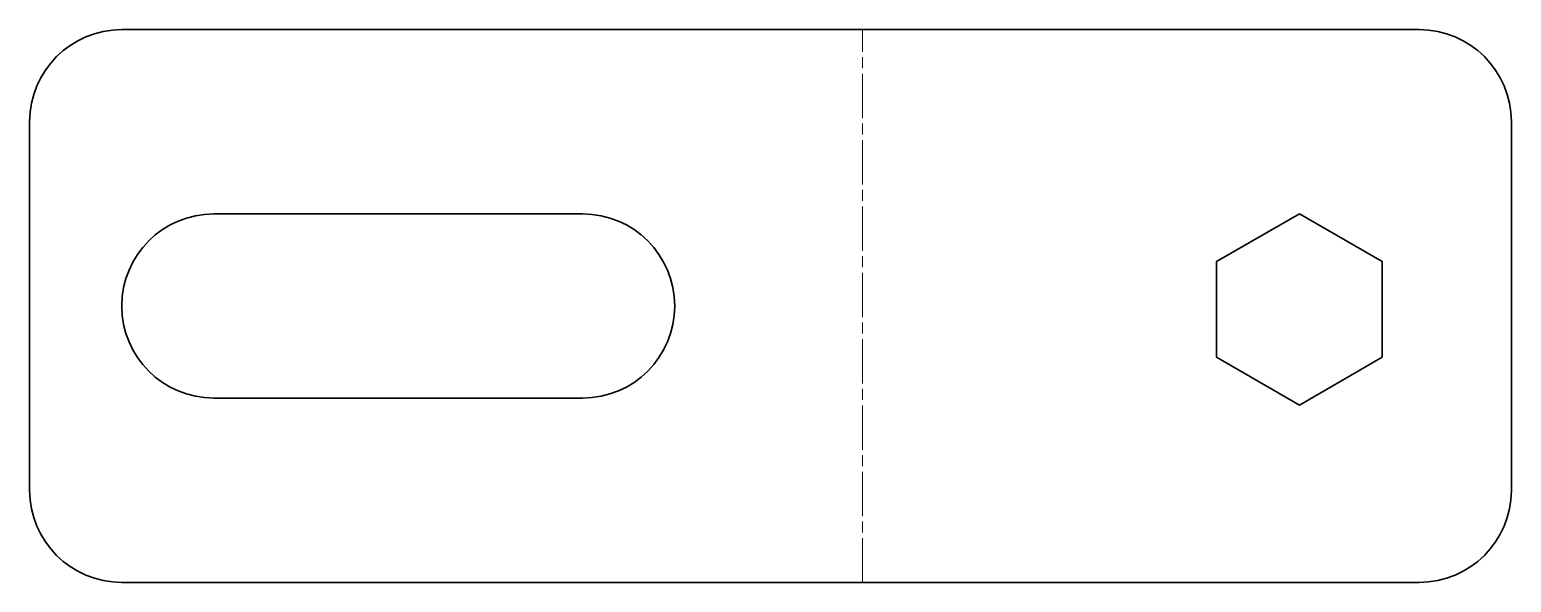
# Model space of a CAD drawing. Header units: millimetres. Extents: x 0 to 80.4, y 0 to 30.
import ezdxf

# ---------------------------------------------------------------- set-up
doc = ezdxf.new("R2010")
doc.units = ezdxf.units.MM
doc.linetypes.add('Chain', pattern=[13.68, 9.12, -1.14, 2.28, -1.14])
doc.layers.add('SIMUMAK Bend Centerline (ISO)', color=7, linetype='Chain', lineweight=9)
doc.layers.add('SIMUMAK Visible (ISO)', color=7, linetype='Continuous', lineweight=35)

# ---------------------------------------------------------------- blocks, each defined once
blk = doc.blocks.new('SIL-026-HTRASINF-01_Sheet_2_SIL-026-HTRASINF-01 (Desplegada)')
at = {"layer": 'SIMUMAK Bend Centerline (ISO)', "ltscale": 0.263158}
blk.add_line((5, -15), (5, 15), dxfattribs=at)
at = {"layer": 'SIMUMAK Visible (ISO)'}
for p, q in [((-35.196, 15), (35.196, 15)), ((-40.196, -10), (-40.196, 10)), ((40.196, -10), (40.196, 10)), ((-30.196, 5), (-10.196, 5)), ((24.196, 2.413), (28.696, 5.011)), ((28.696, 5.011), (33.196, 2.413)), ((24.196, -2.783), (24.196, 2.413)), ((33.196, 2.413), (33.196, -2.783)), ((28.696, -5.382), (24.196, -2.783)), ((33.196, -2.783), (28.696, -5.382)), ((-10.196, -5), (-30.196, -5)), ((-35.196, -15), (35.196, -15))]:
    blk.add_line(p, q, dxfattribs=at)
at = {"layer": 'SIMUMAK Visible (ISO)', "extrusion": (0, 0, -1)}
for centre, start, end in [((35.196, 10), 0, 90), ((-35.196, 10), 90, 180), ((30.196, 0), 270, 90), ((10.196, 0), 90, 270), ((35.196, -10), 270, 0), ((-35.196, -10), 180, 270)]:
    blk.add_arc(centre, 5, start, end, dxfattribs=at)

msp = doc.modelspace()

# ---------------------------------------------------------------- block references
msp.add_blockref('SIL-026-HTRASINF-01_Sheet_2_SIL-026-HTRASINF-01 (Desplegada)', (40.196, 15))

doc.saveas('drawing.dxf')
